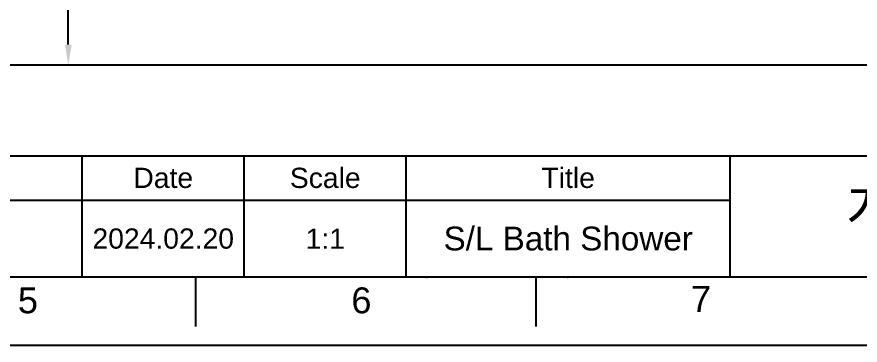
# Model space of a CAD drawing. Extents: x 9631 to 10472, y -18721 to -18126.
# Drawn here: x 10099 to 10347.2, y -18720.7 to -18624 of the extents above; entities that cross this region are included whole.
import ezdxf

# ---------------------------------------------------------------- set-up
doc = ezdxf.new("R2010")
doc.units = 0
doc.header["$MEASUREMENT"] = 0
doc.linetypes.add('CENTERX2', pattern=[101.6, 63.5, -12.7, 12.7, -12.7])
doc.layers.add('5', color=3, linetype='CONTINUOUS', lineweight=9)
for name, color, linetype in [('FORM', 7, 'CONTINUOUS'), ('TEXT', 2, 'CONTINUOUS'), ('벽', 2, 'CONTINUOUS')]:
    doc.layers.add(name, color=color, linetype=linetype)
doc.styles.get("Standard").update_dxf_attribs({"font": 'arial.ttf'})
doc.dimstyles.new('A4', dxfattribs={"dimtxt": 4, "dimasz": 3.5, "dimexe": 0.7, "dimexo": 0.625, "dimgap": 0.5, "dimtad": 1, "dimdec": 1, "dimdsep": 46, "dimtxsty": 'Standard', "dimcen": 2.5, "dimclrd": 5, "dimclre": 5, "dimclrt": 7, "dimadec": 3, "dimazin": 2, "dimtfac": 1, "dimtdec": 1, "dimtmove": 0, "dimatfit": 3, "dimfxl": 1.25, "dimarcsym": 0})

# ---------------------------------------------------------------- blocks, each defined once
blk = doc.blocks.new('*D17')
at = {"layer": '5', "color": 3, "lineweight": -2, "transparency": 16777216}
for p, q in [((10307.19, -18384.29), (10113.46, -18384.29)), ((10114.16, -18390.29), (10114.16, -18505.43)), ((10114.16, -18632.12), (10114.16, -18516.98)), ((10114.78, -18638.12), (10114.86, -18638.12))]:
    blk.add_line(p, q, dxfattribs=at)
at = {"layer": '5', "color": 3, "transparency": 16777216}
for points in [[(10113.16, -18390.29), (10115.16, -18390.29), (10114.16, -18384.29)], [(10113.16, -18632.12), (10115.16, -18632.12), (10114.16, -18638.12)]]:
    blk.add_solid(points, dxfattribs=at)
at = {"layer": '5', "color": 4, "transparency": 16777216, "insert": (10114.16, -18511.21), "char_height": 6, "attachment_point": 5}
blk.add_mtext('(1600)', dxfattribs=at)

msp = doc.modelspace()

# ---------------------------------------------------------------- linework, layer by layer
at = {"layer": 'FORM'}
for p, q in [((9807.18, -18664.87), (10451.99, -18664.87)), ((10118.26, -18700.63), (10118.26, -18664.87)), ((10118.26, -18700.63), (10118.26, -18664.87)), ((10118.26, -18700.63), (10118.26, -18664.87)), ((10165.94, -18700.63), (10165.94, -18664.87)), ((10213.61, -18700.63), (10213.61, -18664.87)), ((10308.97, -18700.63), (10308.97, -18664.87)), ((9751.16, -18677.98), (10308.97, -18677.98))]:
    msp.add_line(p, q, dxfattribs=at)
at = {"layer": 'FORM', "color": 7, "linetype": 'Continuous'}
for p, q in [((10451.99, -18700.63), (9651.04, -18700.63)), ((10151.64, -18700.63), (10151.64, -18715.18)), ((10251.76, -18700.63), (10251.76, -18715.18)), ((9631.02, -18720.65), (10472.02, -18720.65))]:
    msp.add_line(p, q, dxfattribs=at)
at = {"layer": 'FORM'}
for p in [(10219.73, -18700.63), (10261.17, -18700.63)]:
    msp.add_point(p, dxfattribs=at)
at = {"layer": '벽'}
msp.add_line((9690.74, -18638.12), (10355.46, -18638.12), dxfattribs=at)

# ---------------------------------------------------------------- texts
at = {"layer": 'FORM', "char_height": 7.63, "attachment_point": 5}
for s, insert in [('7', (10300.38, -18707.05)), ('5', (10102.28, -18707.51)), ('6', (10200.43, -18707.51))]:
    msp.add_mtext_dynamic_manual_height_columns(s, width=50.0595, gutter_width=12.51, heights=[0], dxfattribs=dict(at, insert=insert))
at = {"layer": 'TEXT', "attachment_point": 5}
for s, width, insert, char_height in [('Date', 47.6757, (10142.1, -18671.43), 5.959), ('Scale', 47.6757, (10189.78, -18671.43), 5.959), ('Title', 95.3515, (10261.29, -18671.43), 5.959), ('S/L Bath Shower', 93.2851, (10261.29, -18689.3), 7), ('2024.02.20', 47.6757, (10142.1, -18689.3), 5.959), ('1:1', 47.6757, (10189.78, -18689.3), 5.959)]:
    msp.add_mtext_dynamic_manual_height_columns(s, width=width, gutter_width=29.8, heights=[0], dxfattribs=dict(at, insert=insert, char_height=char_height))
at = {"layer": 'TEXT', "linetype": 'CENTERX2', "insert": (10385.67, -18682.17), "char_height": 11.9189, "attachment_point": 5}
msp.add_mtext_dynamic_manual_height_columns('{\\fHYGothic-Medium|b0|i0|c129|p18;계림요업(주)}', width=143.0272, gutter_width=29.8, heights=[0], dxfattribs=at)

# ---------------------------------------------------------------- dimensions: what is measured, and where the dimension line sits
at = {"layer": '5'}
dim = msp.add_linear_dim(base=(10114.16, -18638.12), p1=(10307.81, -18384.29), p2=(10114.16, -18638.12), angle=90, text='(1600)', dimstyle='A4', override={"dimtxt": 6, "dimasz": 6, "dimgap": 2, "dimtih": 1, "dimclrd": 3, "dimclre": 3, "dimclrt": 4}, dxfattribs=at)
dim.commit()
dim.dimension.update_dxf_attribs({"geometry": '*D17', "text_midpoint": (10114.16, -18511.21)})

doc.saveas('drawing.dxf')
